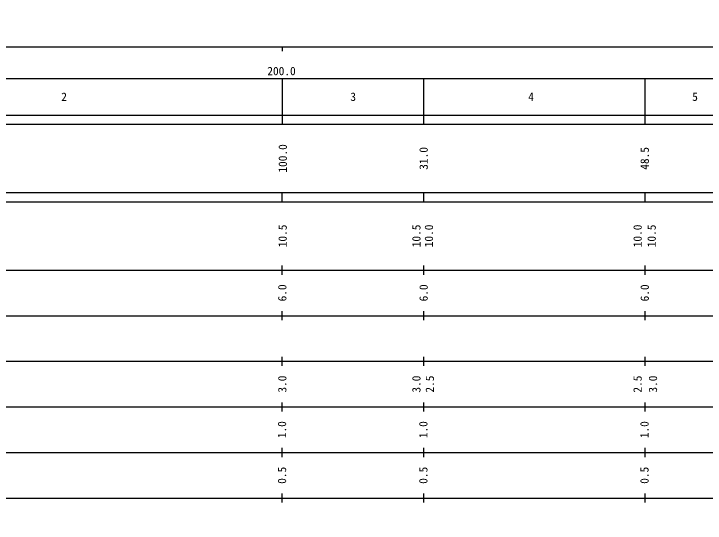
# Model space of a CAD drawing. Units: millimetres on the paper, enlarged 1000 times. Extents: x -1410926 to 2976274, y -4077725 to 380000.
# Drawn here: x 209128 to 360769, y 100500 to 212206 of the extents above; entities that cross this region are included whole.
import ezdxf
from ezdxf.enums import TextEntityAlignment as Align

# ---------------------------------------------------------------- set-up
doc = ezdxf.new("R2010")
doc.units = ezdxf.units.MM
doc.header["$LTSCALE"] = 1000
doc.layers.add('M-BGD', color=7, linetype='Continuous', lineweight=13)
doc.layers.add('M-TTL-BAND', color=7, linetype='Continuous', lineweight=25)
doc.styles.add('ＭＳ ゴシック', font='')
doc.styles.get('ＭＳ ゴシック').set_extended_font_data('MS Gothic')

msp = doc.modelspace()

# ---------------------------------------------------------------- linework, layer by layer
at = {"layer": 'M-BGD'}
msp.add_arc((782674, -1884125), 2193600, 101.6122, 101.6122, dxfattribs=at)
at = {"layer": 'M-TTL-BAND'}
for p, q in [((40000, 205000), (579000, 205000)), ((268000, 205000), (268000, 204000)), ((68000, 198000), (579000, 198000)), ((268000, 198000), (268000, 188000)), ((299000, 198000), (299000, 188000)), ((347500, 198000), (347500, 188000)), ((40000, 190000), (579000, 190000)), ((40000, 188000), (579000, 188000)), ((40000, 173000), (579000, 173000)), ((268000, 171000), (268000, 173000)), ((299000, 173000), (299000, 171000)), ((347500, 173000), (347500, 171000)), ((40000, 171000), (579000, 171000)), ((268000, 155000), (268000, 157000)), ((299000, 157000), (299000, 155000)), ((347500, 157000), (347500, 155000)), ((40000, 156000), (579000, 156000)), ((46000, 146000), (579000, 146000)), ((268000, 145000), (268000, 147000)), ((299000, 147000), (299000, 145000)), ((347500, 147000), (347500, 145000)), ((268000, 135000), (268000, 137000)), ((299000, 137000), (299000, 135000)), ((347500, 137000), (347500, 135000)), ((52000, 136000), (579000, 136000)), ((46000, 126000), (579000, 126000)), ((268000, 125000), (268000, 127000)), ((299000, 127000), (299000, 125000)), ((347500, 127000), (347500, 125000)), ((268000, 115000), (268000, 117000)), ((299000, 117000), (299000, 115000)), ((347500, 117000), (347500, 115000)), ((52000, 116000), (579000, 116000)), ((268000, 105000), (268000, 107000)), ((299000, 107000), (299000, 105000)), ((347500, 107000), (347500, 105000)), ((46000, 106000), (579000, 106000))]:
    msp.add_line(p, q, dxfattribs=at)

# ---------------------------------------------------------------- texts
at = {"layer": 'M-TTL-BAND', "style": 'ＭＳ ゴシック'}
msp.add_text('200.0', height=1833, dxfattribs=at).set_placement((267844, 198195), align=Align.BOTTOM_CENTER)
for s, p in [('2', (220155, 194018)), ('3', (283563, 194018)), ('4', (322579, 194018)), ('5', (358552, 194018))]:
    msp.add_text(s, height=1833, dxfattribs=at).set_placement(p, align=Align.MIDDLE_CENTER)
for s, p in [('100.0', (268112, 180500)), ('31.0', (299000, 180500)), ('48.5', (347500, 180500)), ('10.5', (268078, 163500)), ('10.5', (297413, 163500)), ('10.0', (300160, 163500)), ('10.0', (345933, 163500)), ('10.5', (349018, 163500)), ('6.0', (268000, 151000)), ('6.0', (299000, 151000)), ('6.0', (347500, 151000)), ('3.0', (268000, 131000)), ('3.0', (297413, 131000)), ('2.5', (300365, 131000)), ('2.5', (345933, 131000)), ('3.0', (349302, 131000)), ('1.0', (267944, 121000)), ('1.0', (298944, 121000)), ('1.0', (347444, 121000)), ('0.5', (267944, 111000)), ('0.5', (298944, 111000)), ('0.5', (347444, 111000))]:
    msp.add_text(s, height=1833, rotation=90, dxfattribs=at).set_placement(p, align=Align.MIDDLE_CENTER)

doc.saveas('drawing.dxf')
